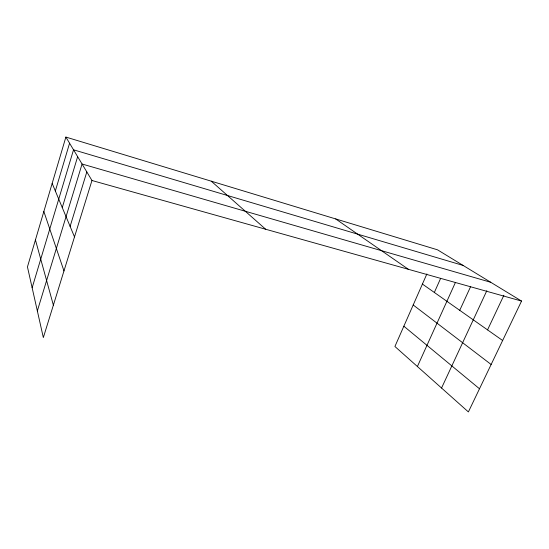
<?xml version="1.0" encoding="UTF-8"?>
<svg xmlns="http://www.w3.org/2000/svg" width="549" height="549" viewBox="0 0 549 549"><rect width="100%" height="100%" fill="white"/><g stroke="black" fill="none" stroke-linecap="round" stroke-linejoin="round"><path stroke-width="0.82" d="M65.88 137.072L27.45 266.903L43.337 337.573L91.964 180.491L65.88 137.072L437.512 249.822L521.55 301.072L468.393 411.928L394.909 346.488L426.875 273.951M55.346 190.99L69.572 143.22M32.144 287.786L73.532 149.808L463.123 265.442M62.263 207.577L77.649 156.657M37.346 310.94L82.069 164.014L490.737 282.282M70.114 226.394L86.824 171.933M434.341 292.459L440.6 278.446M417.398 366.512L455.361 282.591M459.739 310.322L470.603 286.633M441.554 388.026L486.819 290.716M487.553 329.887L503.893 295.259M91.964 180.491L521.55 301.072M335.659 218.921L408.449 269.326M422.414 284.073L502.644 340.504M413.198 304.983L491.142 364.495M403.844 326.202L479.497 388.774M211.262 181.184L265.668 229.249M52.169 183.387L74.499 236.907M43.851 211.495L63.965 270.945M35.445 239.886L53.37 305.162"/></g></svg>
